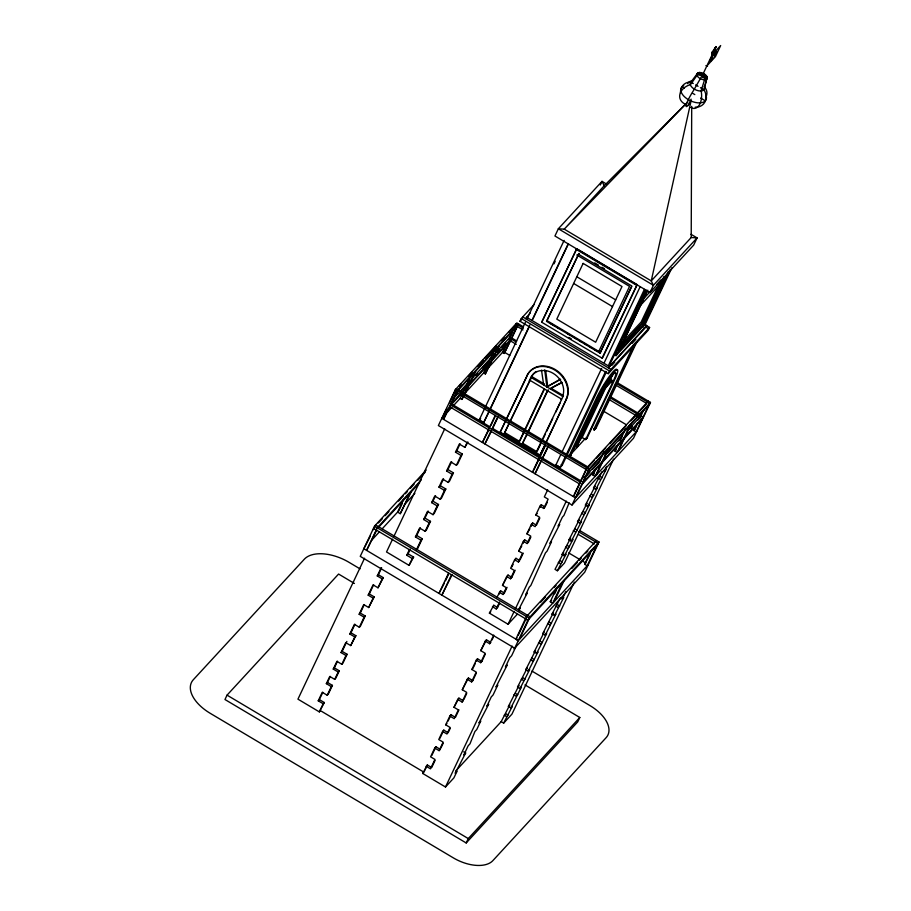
<?xml version="1.0" encoding="UTF-8"?>
<svg xmlns="http://www.w3.org/2000/svg" width="911" height="911" viewBox="0 0 911 911"><rect width="100%" height="100%" fill="white"/><g stroke="black" fill="none" stroke-linecap="round" stroke-linejoin="round"><path stroke-width="1.37" d="M606.897 184.273L602.023 181.369L558.352 228.763L554.936 235.995L649.998 292.522L653.415 285.291L651.24 280.895L691.21 237.509L691.711 106.348M691.13 100.665L651.24 280.895L564.228 229.151L558.352 228.763L653.415 285.291L697.086 237.896L690.993 234.275M604.619 384.556L603.367 389.487L599.905 393.245M695.161 107.202A13.893 11.422 42.7 0 0 704.75 102.328L705.854 99.481A13.893 11.422 42.7 0 0 703.998 89.836L706.765 78.927L702.962 74.155L699.352 72.47M605.804 383.417L604.562 388.188L611.987 375.434M706.834 65.968L715.42 56.641L720.658 45.55L712.072 54.876L715.978 46.62L714.053 53.487L712.072 54.876L711.924 52.428L715.978 46.62L713.928 51.346M702.563 77.583L704.18 73.78L697.12 75.237L690.413 84.7L688.67 85.213A13.893 10.397 -16.4 0 0 684.491 103.774M561.7 382.392L550.836 388.109L563.453 395.625L535.691 453.211L539.79 455.648L566.642 398.619A23.094 18.983 42.7 0 0 555.22 369.524A23.094 18.983 42.7 0 0 527.332 375.252L500.219 432.121L503.874 434.296L530.555 379.227L529.234 380.661M544.448 446.151L539.79 455.648M546.247 442.302L566.642 398.619M354.425 583.461L338.585 574.044L227.044 695.139L224.971 699.523L466.193 842.96L577.733 721.876L579.806 717.492L524.987 684.89M426.223 470.03L374.512 526.171L360.244 556.348L514.704 648.199L528.972 618.011L598.994 541.999L579.521 530.418M370.378 536.055L363.842 548.741L518.302 640.592M373.385 529.69L375.628 524.952L530.088 616.793L519.418 639.374M376.619 530.35L366.598 550.381L377.268 527.811L421.36 479.79M364.559 558.227L297.943 699.158L319.351 711.89L324.316 702.54L319.362 699.591L318.235 700.821L323.189 703.759L324.316 702.54M523.404 326.844L516.822 322.927L455.318 389.692L438.373 425.551L572.017 505.013L633.509 438.248L650.465 402.389L616.77 382.358M403.619 499.365L397.595 512.096L400.271 513.69L411.157 491.94M442.712 417.318L446.914 408.424M449.567 402.81L454.919 391.491M455.511 390.227L456.252 388.678L587.72 466.865M402.457 503.088L398.847 510.729L382.233 528.767M456.65 392.516L451.298 403.835L490.107 426.906M400.271 513.69L409.904 493.306M392.584 539.141L386.526 551.964L409.062 565.367L413.617 557.099L408.082 553.808L406.761 555.243L412.296 558.534L413.617 557.099M393.791 536.579L444.716 428.842M453.724 405.361L460.157 398.38L464.234 389.76M465.396 387.3L471.796 373.761M466.318 386.298L469.814 378.908M318.235 700.821L322.266 692.303L327.208 695.241L328.336 694.023L332.424 685.379L327.47 682.441L326.343 683.66L331.297 686.598L332.424 685.379M326.343 683.66L329.759 676.44L334.713 679.378L335.84 678.16L339.313 670.803L334.36 667.865L333.244 669.084L338.186 672.022L339.313 670.803M333.244 669.084L336.899 661.34L341.841 664.29L342.969 663.071L347.114 654.292L342.172 651.354L341.044 652.572L345.998 655.51L347.114 654.292M341.044 652.572L345.736 642.642L350.689 645.58L355.894 635.719L350.951 632.781L349.824 633.999L354.778 636.937L355.894 635.719M349.824 633.999L354.402 624.32L359.344 627.269L360.471 626.051L365.22 615.984L360.278 613.046L359.15 614.265L364.104 617.202L365.22 615.984M359.15 614.265L363.728 604.585L368.67 607.535L374.25 596.899L369.297 593.949L368.181 595.168L373.123 598.117L374.25 596.899M368.181 595.168L373.055 584.851L378.008 587.8L383.337 577.676L378.384 574.727L377.256 575.946L382.21 578.895L383.337 577.676M377.256 575.946L381.071 567.883M319.362 699.591L322.813 692.303M327.47 682.441L330.317 676.417M334.36 667.865L337.503 661.227M342.172 651.354L346.863 641.424M350.951 632.781L354.948 624.308M360.278 613.046L364.275 604.574M369.297 593.949L373.635 584.782M378.384 574.727L381.652 567.815M460.157 398.38L461.888 399.417L474.688 372.326M463.972 395.943L461.888 399.417M465.134 393.484L475.61 371.324M319.351 711.89L323.189 703.759M327.208 695.241L331.297 686.598M334.713 679.378L338.186 672.022M341.841 664.29L345.998 655.51M350.689 645.58L354.778 636.937M359.344 627.269L364.104 617.202M368.67 607.535L373.123 598.117M378.008 587.8L382.21 578.895M487.692 364.298L483.616 372.918L485.347 373.943L499.137 345.781M490.016 359.367L494.673 349.517M486.93 366.917L484.606 371.836L464.838 393.301M491.006 358.296L493.341 353.366M485.347 373.943L498.146 346.852M506.698 343.527L502.496 352.42L504.227 353.457L511.025 339.883L451.412 404.598M508.497 339.712L512.916 330.363M406.761 555.243L409.506 549.435M415.427 536.932L416.748 535.497L422.283 538.788L420.962 540.223L415.427 536.932L419.629 528.027L425.164 531.318L426.485 529.883L430.504 521.365L424.981 518.086L423.661 519.521L429.183 522.8L430.504 521.365M423.661 519.521L427.498 511.39L433.032 514.681L434.353 513.246L438.498 504.478L432.964 501.187L431.643 502.621L437.178 505.901L438.498 504.478M431.643 502.621L434.752 496.039L440.286 499.33L441.607 497.896L445.809 488.991L440.286 485.7L438.965 487.134L444.488 490.425L445.809 488.991M438.965 487.134L442.746 479.14L448.269 482.431L449.59 480.997L453.439 472.866L447.905 469.575L446.584 471.01L452.118 474.301L453.439 472.866M446.584 471.01L450.854 461.979L456.388 465.27L457.709 463.836L462.344 454.031L456.81 450.751L455.489 452.186L461.023 455.466L462.344 454.031M455.489 452.186L459.326 444.056L464.861 447.347L467.992 442.086M506.197 345.406L503.282 351.566L487.431 368.773M509.101 339.245L512.597 331.866M408.082 553.808L410.28 549.162M416.748 535.497L420.358 527.868M424.981 518.086L428.272 511.117M432.964 501.187L435.56 495.698M440.286 485.7L443.52 478.844M447.905 469.575L451.64 461.683M456.81 450.751L460.101 443.782M504.227 353.457L517.027 326.366L522.982 329.907M492.532 428.352L581.047 480.985L580.125 481.987L450.376 404.837L511.88 338.083L517.824 325.5L458.165 390.261M644.76 324.578L649.589 327.448L648.313 330.158L608.218 373.681L519.999 321.23L521.274 318.52L534.267 304.411M409.062 565.367L412.296 558.534M416.145 550.403L420.962 540.223M425.164 531.318L429.183 522.8M433.032 514.681L437.178 505.901M440.286 499.33L444.488 490.425M448.269 482.431L452.118 474.301M456.388 465.27L461.023 455.466M464.861 447.347L467.275 442.245M525.636 318.668L530.225 312.951M417.466 548.98L422.283 538.788M489.127 411.613L483.752 422.442L479.3 419.789L525.34 322.392M527.162 318.554L564.114 240.379M554.002 263.837L555.22 261.263M483.752 422.442L529.792 325.045M532.218 319.92L567.963 244.307M490.346 409.05L529.109 327.038M532.741 319.34L568.487 243.738M600.315 184.979L601.454 182.576M495.231 415.405L482.42 442.484L488.592 430.402M490.915 425.483L494.992 416.862M541.715 322.232L576.754 248.714L541.715 322.232L602.125 358.16L602.718 357.511L637.176 284.631L577.961 249.432M497.702 416.874L484.903 443.964L491.063 431.871M492.225 429.411L498.044 417.101M546.566 321.367L578.929 253.509L546.566 321.367L599.996 353.138L631.756 286.555M526.729 376.528L500.219 432.121M503.874 434.296L531.773 376.562A18.698 15.362 42.7 0 1 536.089 371.494M448.599 573.03L438.965 593.414L444.306 583.279M445.513 580.728L448.519 574.363M451.514 574.761L441.881 595.145L452.038 574.818M544.174 388.769L518.803 442.393L519.657 441.459L505.195 432.862M520.261 440.184L544.436 389.122M526.877 434.103L522.049 444.317L527.127 434.445M528.084 431.552L547.397 390.682M528.334 431.894L548.251 389.749M688.112 105.562L691.142 99.174M689.468 103.763A13.893 1.97 -59.3 0 1 686.302 104.435A13.893 1.97 -59.3 0 1 693.499 90.531L702.962 74.155L715.978 46.62M537.615 450.501L540.633 444.112M543.047 439.011L545.461 433.898M546.668 431.347L552.704 418.57M555.721 412.193L559.946 403.254M545.199 445.115L532.4 472.205L533.322 471.203M533.903 469.974L539.141 458.882M540.303 456.422L544.96 446.572M598.504 352.033L629.547 286.373L576.765 254.989M599.996 353.138L631.756 285.929L578.337 254.158M602.125 358.16L637.176 284.631M606.475 371.711L562.246 465.259L560.219 467.468L555.915 464.906L560.766 454.657M561.973 452.095L601.613 368.5M604.38 362.384L640.126 286.771M517.186 614.367L508.076 624.251L489.401 613.137L493.773 605.257L497.554 607.512L499.718 602.934M496.734 597.616L500.594 590.806L504.387 593.061L507.074 587.367M499.274 592.241L503.066 594.496L506.288 587.652L502.508 585.409L506.721 576.504L508.042 575.069L511.823 577.323L515.17 570.252M514.647 559.741L518.427 561.985L519.748 560.55L515.968 558.306L514.647 559.741L510.615 568.248L514.408 570.502L510.502 578.758L506.721 576.504M518.427 561.985L522.515 553.341L518.723 551.098L523.358 541.293L524.679 539.859L528.471 542.102L530.828 537.114M523.358 541.293L527.15 543.537L530.68 536.055L526.9 533.812L531.352 524.394L532.673 522.96L536.454 525.214L539.79 518.143M531.352 524.394L535.133 526.649L539.585 517.232L535.805 514.977L539.95 506.209L541.271 504.774L545.051 507.017L543.73 508.452L539.95 506.209M547.693 489.822L544.334 496.916L548.126 499.171L543.73 508.452M492.749 607.409L493.773 605.257M499.069 594.029L500.594 590.806M508.042 575.069L502.508 585.409M511.936 566.813L513.087 564.387M514.817 560.732L515.968 558.306M521.787 545.985L518.723 551.098M522.948 543.537L524.679 539.859M529.883 528.847L526.9 533.812M530.999 526.49L532.673 522.96M540.086 507.279L541.271 504.774M560.219 467.468L565.071 457.208M566.278 454.646L605.656 371.346M608.685 364.947L644.419 289.334M646.582 325.557L608.332 367.839L645.853 327.106L646.582 325.557L644.145 324.111M610.108 364.024L645.239 289.687M643.473 325.899L616.064 355.666L614.754 354.88L645.626 289.584M617.715 350.245L621.12 343.048M625.903 332.925L628.294 327.858M632.097 319.807L636.299 310.936M639.659 303.83L644.692 293.183M492.452 606.692L496.233 608.935L499.479 602.091M616.064 355.666L646.89 290.45M625.333 336.387L629.569 327.425M632.598 321.036L636.835 312.074M639.852 305.675L645.899 292.875M580.284 439.569L582.175 437.519L585.671 439.592L613.285 381.162A18.824 2.665 -59.3 0 0 615.904 373.442L615.46 372.815A18.824 2.665 -59.3 0 0 608.195 380.707L605.621 384.601A18.824 2.665 -59.3 0 0 598.755 396.934L569.808 456.81L568.942 456.286L596.557 397.856A22.331 3.166 -59.3 0 1 609.231 376.528A22.331 3.166 -59.3 0 1 616.906 369.98M520.329 559.32L523.256 553.148M545.598 505.856L547.249 502.382M608.218 373.681L609.493 370.982L649.589 327.448M647.026 291.463L623.557 341.124L641.196 321.97L661.227 279.597M647.801 290.154L619.024 351.02L643.268 324.703L641.959 323.929L618.649 349.232M569.808 456.81L597.434 398.369A22.331 3.166 -59.3 0 1 614.014 372.178A22.331 3.166 -59.3 0 1 614.674 379.659L587.06 438.089L585.671 439.592M603.219 390.512L576.424 447.176L604.369 389.259M463.722 751.837L465.658 752.987L455.147 773.314L457.003 771.31L453.894 777.88L445.49 787.002L422.727 773.462L427.327 764.955L431.7 767.552L435.037 760.491M434.741 748.056L439.102 750.653L440.298 749.366L435.925 746.769L434.741 748.056L430.584 756.825L434.957 759.421L430.504 768.838L426.143 766.242M450.228 728.333L448.155 732.717L443.794 730.121L442.598 731.419L438.76 739.538L443.133 742.135L439.102 750.653M442.598 731.419L446.971 734.015L450.08 727.433L445.707 724.837L449.852 716.069L451.047 714.771L455.409 717.367L458.973 709.851M449.852 716.069L454.225 718.665L458.37 709.885L454.008 707.289L457.721 699.42L458.916 698.133L463.278 700.73L462.093 702.028L457.721 699.42M462.093 702.028L466.66 692.349L462.298 689.752L467.241 679.299L468.425 678.012L472.786 680.608L476.271 673.252M467.241 679.299L471.602 681.895L476.237 672.102L471.864 669.494L476.316 660.088L477.512 658.79L481.873 661.386L485.21 654.326M476.316 660.088L480.689 662.684L485.142 653.267L480.769 650.67L485.278 641.116L486.474 639.829L490.835 642.426L489.651 643.713L485.278 641.116M424.48 770.968L427.327 764.955M431.78 755.538L435.925 746.769M439.945 738.252L443.794 730.121M448.087 721.045L451.047 714.771M458.916 698.133L454.008 707.289M468.425 678.012L462.298 689.752M473.618 667.034L475.28 663.504M476.396 661.147L477.512 658.79M486.474 639.829L480.769 650.67M582.175 437.519L606.578 385.888M598.994 395.089L610.996 382.062L611.828 380.297L605.792 386.856L613.558 373.521M489.651 643.713L493.728 635.081M440.867 748.147L443.167 743.285M463.847 699.523L466.705 693.476M492.008 639.966L493.17 637.495M664.005 276.967L642.232 323.029L620.493 346.624M641.959 323.929L664.13 277.012M643.257 322.073L663.834 278.538M650.545 307.417L654.724 298.557M636.778 342.058L596.193 427.919L594.564 429.685L593.847 429.252L633.213 345.952M642.904 325.455L668.446 271.444M593.961 430.265L595.077 427.919L595.794 428.352M594.564 429.685L635.764 342.547M643.029 327.163L670.291 269.497M644.658 325.398L671.919 267.732M508.076 624.251L514.146 611.418M515.353 608.855L566.278 501.13M569.136 502.826L563.955 515.421L562.372 517.152L558.101 526.171L559.684 524.451L549.925 543.457L551.519 541.738L547.067 551.155L545.473 552.875L530.84 585.466L529.257 587.185L525.658 594.803L527.241 593.084L518.769 609.379L520.352 607.66L518.769 611.008M574.716 494.297L580.125 482.864L579.271 483.798L449.522 406.648L450.444 405.646L443.52 419.356L457.049 390.717L518.553 323.952M586.331 469.734L580.979 481.054L583.142 482.352L642.995 417.375L610.518 398.061M572.017 505.013L588.962 469.154L650.465 402.389M576.287 496.859L589.087 469.769M445.49 787.002L512.107 646.07M607.956 449.294L595.145 476.385L592.981 475.098L595.885 468.937M598.8 462.788L604.039 451.708M588.312 564.569L518.234 640.661L515.831 639.226L526.49 616.542L596.511 540.53M518.222 635.388L526.046 618.831M596.341 475.098L609.14 448.007M515.785 646.958L511.64 655.726L509.784 657.742L505.4 667.023L507.245 665.019L495.948 687.019L497.793 685.015L493.102 694.945L491.245 696.949L486.861 706.241L488.706 704.226L478.935 723.004L480.78 721L476.76 729.517L474.904 731.522L469.985 743.832L468.14 745.836L463.813 755.003L465.658 752.987M557.361 570.753L566.027 554.127L564.376 555.915L562.041 554.537L563.693 552.738L555.027 569.364L557.361 570.753L564.49 563.009L613.593 459.121M562.041 554.537L570.639 538.037L568.988 539.824L571.322 541.214L572.973 539.414L564.376 555.915M568.988 539.824L579.18 519.976L577.528 521.764L579.863 523.153L581.514 521.365L571.322 541.214M577.528 521.764L587.048 503.339L585.397 505.127L587.72 506.516L589.371 504.717L579.863 523.153M585.397 505.127L595.156 486.178L593.505 487.977L595.84 489.355L597.491 487.567L587.72 506.516M593.505 487.977L602.057 471.591M595.84 489.355L606.088 469.381L604.426 471.169L606.692 466.398M629.979 425.38L617.168 452.471L615.005 451.184L618.501 443.794M620.243 440.104L625.481 429.024M618.296 451.252L631.107 424.162M562.36 582.824L552.726 603.207L550.255 601.738L556.883 587.72M554.651 593.858L556.462 590.043M616.872 383.747L649.668 403.254L636.14 431.894L633.965 430.596L637.575 422.977M638.042 419.994L639.977 417.898L643.804 409.802M633.965 430.596L636.561 425.927M554.116 601.704L563.75 581.32M501.187 721.649L509.807 704.875L508.384 706.424L510.855 707.904L512.289 706.344L503.669 723.118L501.187 721.649L455.716 771.013M508.384 706.424L518.963 685.527L517.528 687.076L520.01 688.545L521.434 686.996L510.855 707.904M517.528 687.076L527.184 668.116L525.761 669.665L528.243 671.134L529.667 669.585L520.01 688.545M525.761 669.665L535.019 651.547M528.243 671.134L538.014 651.912L536.59 653.46L534.119 651.991L543.673 633.259M542.774 633.68L553.467 612.522L552.043 614.071L554.514 615.54L555.949 613.991L545.245 635.149L542.774 633.68L544.197 632.132M552.043 614.071L560.128 598.436M536.59 653.46L546.68 633.6L545.245 635.149M554.514 615.54L563.75 597.479L562.326 599.028L560.675 598.049M562.326 599.028L565.799 591.672M574.351 582.14L511.971 714.099L503.669 723.118M578.405 531.648L597.867 543.218L587.196 565.799L584.703 564.308L591.33 550.301M584.703 564.308L590.043 554.173M598.994 541.999L584.725 572.188L513.929 648.962M466.193 842.96L468.265 838.575L579.806 717.492M680.506 92.888A13.893 11.422 42.7 0 1 689.263 82.081L690.902 82.092L697.462 73.392L702.962 74.155L707.13 77.025L704.499 87.171A13.893 10.397 -16.4 0 1 705.649 97.579M685.767 103.888L604.198 185.764L564.228 229.151L687.782 101.964M459.19 386.241L461.023 384.248M468.368 376.277L472.046 372.292M477.637 366.211L483.274 360.096M485.153 358.057L496.415 345.827M501.175 340.657L503.999 337.594M508.702 332.492L515.296 325.329M519.999 321.23L521.912 319.146M453.427 398.619L458.244 393.393M460.18 391.297L468.858 381.868M471.75 378.737L491.029 357.795M493.921 354.664L509.351 337.913L515.933 341.819M462.219 389.965L468.003 383.679M475.713 375.309L477.649 373.214M482.466 367.976L489.218 360.654M496.928 352.272L499.82 349.141M501.745 347.045L505.605 342.855M444.545 415.325L441.789 418.32L575.433 497.793L636.926 431.028M447.301 412.341L451.89 407.354M374.592 527.139L373.476 528.357L527.936 620.209M378.429 522.971L382.267 518.803M385.148 515.683L388.986 511.515M398.585 501.096L403.391 495.88M405.304 493.796L407.228 491.712M410.36 488.307L414.129 484.219M417.898 480.131L425.426 471.955M378.224 527.685L419.675 482.693M479.3 419.789L480.644 418.343M371.677 540.223L379.352 531.899M404.495 504.603L414.847 493.363M541.054 370.652L541.521 370.151L543.662 384.954L544.459 384.1L531.773 376.562M544.71 369.946L546.896 386.879L560.163 379.227M562.338 396.843A18.698 15.362 42.7 0 0 562.383 384.1L560.151 379.91L560.618 379.409L546.896 386.879M561.791 382.984L562.246 382.472L550.176 388.826M643.587 298.751L651.946 289.675M656.58 284.642L660.293 280.611M649.998 292.522L693.67 245.116L697.086 237.896L691.21 237.509M640.41 305.47L658.049 286.316M561.039 399.576L561.506 399.075L529.69 380.16L530.988 377.416L562.793 396.342M614.754 354.88L616.337 353.161M621.917 347.102L623.773 345.087M630.287 338.027L634.933 332.982M611.839 365.345L614.72 362.225M631.972 343.493L635.81 339.325M535.691 453.211L537.012 451.776L522.903 443.384M555.915 464.906L559.206 466.853M568.942 456.286L584.794 439.079M593.847 429.252L595.077 427.919M535.805 514.977L537.126 513.542M648.302 401.102L586.798 467.867L573.258 496.506L574.124 495.573M587.925 467.389L594.507 460.249M596.386 458.21L605.781 448.007M609.812 443.634L625.914 426.154M630.811 420.836L646.776 403.516L615.369 384.841M649.737 403.937L588.233 470.702L454.589 391.24M583.94 477.842L600.326 460.055M605.155 454.817L622.509 435.982M627.326 430.744L641.617 415.234L610.097 396.479M586.946 475.462L589.838 472.331M592.731 469.188L598.516 462.902M607.193 453.484L614.902 445.115M618.763 440.924L621.655 437.781M629.364 429.411L632.257 426.268M527.15 543.537L528.471 542.102M582.288 484.151L642.141 419.185M592.981 475.098L594.166 473.811M615.005 451.184L616.132 449.966M510.502 578.758L511.823 577.323M503.066 594.496L504.387 593.061M489.401 613.137L490.722 611.702M496.233 608.935L497.554 607.512M471.864 669.494L473.06 668.207M480.689 662.684L481.873 661.386M540.758 602.125L545.541 596.933M554.15 587.584L556.063 585.511M571.732 568.51L577.426 562.315M579.328 560.254L581.229 558.192M585.978 553.034L587.88 550.973M597.958 544.197L527.868 620.277L525.465 618.854M471.602 681.895L472.786 680.608M550.255 601.738L551.645 600.235M515.831 639.226L517.015 637.939M445.707 724.837L446.902 723.55M534.119 651.991L535.543 650.443M422.727 773.462L423.911 772.175L320.467 710.671M683.717 85.68L681.94 86.932A13.745 7.584 25.3 0 0 693.203 101.861A13.745 7.584 25.3 0 0 705.649 94.733M702.734 73.711L703.417 74.577L702.335 74.042L703.451 74.565L703.167 73.837M690.902 82.092L693.282 83.505M695.662 84.905L698.042 86.317M700.434 87.718L703.998 89.836M697.462 73.392L706.765 78.927A5.557 3.075 25.3 0 0 701.527 72.686A5.557 3.075 25.3 0 0 697.803 76.729A5.557 3.075 25.3 0 0 706.765 78.927M681.838 86.875L684.275 88.321M692.462 93.184L694.808 94.585M700.65 98.058L705.33 100.836M576.162 249.352L636.573 285.28M594.712 262.903L598.356 265.067M602 267.23L604.426 268.677M576.811 276.75L615.688 299.867M573.645 283.469L612.511 306.586M645.853 327.106L648.473 328.666M547.158 320.718L600.588 352.489M550.529 323.507L554.127 325.637M556.53 327.072L558.921 328.495M567.325 333.483L569.717 334.918M573.315 337.059L576.914 339.188M579.316 340.623L581.719 342.046M584.11 343.47L586.513 344.893M590.112 347.034L592.514 348.469M594.906 349.892L597.309 351.316M568.885 337.4L571.299 338.835M526.376 317.119L609.06 366.29M522.732 316.937L610.951 369.399M614.265 372.314L615.722 373.18M521.274 318.52L609.493 370.982M613.285 381.162L610.233 379.34A18.824 2.665 -59.3 0 0 611.714 375.947M516.025 323.781L523.324 328.119M610.996 382.062L612.454 382.927M511.88 338.083L516.731 340.965M510.228 340.748L516.298 344.347M608.446 399.143L639.977 417.898M596.557 397.856L597.434 398.369M505.013 352.591L509.784 355.427M603.355 411.066L626.301 424.708M628.727 426.154L634.762 429.741M586.183 437.565L587.06 438.089M577.585 445.923L578.166 446.276M574.534 446.048L577.016 447.529M570.263 454.851L571.129 455.375M455.318 389.692L588.962 469.154M599.791 476.373L602.114 477.763M598.14 478.173L600.463 479.55M561.233 464.656L562.246 465.259M504.341 433.795L536.146 452.71M537.183 453.314L539.232 454.532M591.376 494.172L593.71 495.561M589.724 495.971L592.059 497.36M583.211 511.458L585.534 512.847M581.548 513.257L583.883 514.635M574.978 528.881L577.301 530.259M573.326 530.669L575.65 532.058M578.439 534.472L594.336 543.935M567.166 545.382L569.5 546.771M565.515 547.181L567.849 548.57M568.703 552.909L579.715 559.456M582.152 560.914L585.83 563.089M559.969 560.607L562.303 561.996M558.318 562.406L560.652 563.784M557.247 604.517L559.73 605.997M555.824 606.066L558.295 607.546M549.014 621.94L551.497 623.409M547.591 623.488L550.062 624.957M374.512 526.171L528.972 618.011M539.938 641.15L542.409 642.631M538.503 642.71L540.986 644.179M531.887 658.186L534.358 659.655M530.453 659.735L532.935 661.204M360.05 568.874L349.05 562.338A36.133 19.951 25.3 0 0 304.342 559.195L193.36 679.686A36.372 20.076 25.3 0 0 210.259 713.336L453.314 857.855A31.965 17.651 25.3 0 0 492.862 860.633L606.088 737.716A34.755 19.177 25.3 0 0 589.929 705.569L531.91 671.065M522.675 677.659L525.157 679.128M521.251 679.207L523.723 680.676M515.296 693.271L517.778 694.74M513.872 694.82L516.343 696.289M505.662 713.655L508.144 715.124M504.238 715.203L506.71 716.672M227.044 695.139L468.265 838.575M602.023 181.369L604.198 185.764M702.962 74.155L704.624 79.621L701.071 90.929L701.436 92.683A13.893 8.301 85.7 0 1 690.789 107.452M545.678 370.492L547.682 386.013M530.521 377.928A18.698 15.362 42.7 0 1 539.893 370.731L544.243 370.447A18.698 15.362 42.7 0 1 560.151 379.91M526.865 375.753A23.094 18.983 42.7 0 1 554.753 370.025A23.094 18.983 42.7 0 1 566.175 399.12M704.18 86.408A7.755 4.282 25.3 0 1 696.209 90.087A7.755 4.282 25.3 0 1 691.802 81.295M687.657 83.664A13.893 8.301 85.7 0 1 691.495 80.863M706.196 65.706L707.46 66.23L706.196 65.706M715.875 53.373L714.315 56.061L717.025 51.403L715.875 53.373M583.131 263.404L556.792 319.123L595.657 342.24L621.997 286.51L583.131 263.404M547.818 446.675L535.019 473.766L548.741 445.673L547.818 446.675M710.193 60.878A5.136 0.729 -59.3 0 0 713.006 57.837A4.327 0.615 -59.3 0 1 711.115 59.591A4.327 0.615 -59.3 0 1 713.142 55.32A4.327 0.615 -59.3 0 1 715.59 52.36A5.136 0.729 -59.3 0 0 712.789 55.412A5.136 0.729 -59.3 0 0 710.193 60.878M712.038 53.157A1.196 0.66 25.3 0 0 713.962 53.635A1.196 0.66 25.3 0 0 712.835 52.291A1.196 0.66 25.3 0 0 712.038 53.157"/></g></svg>
